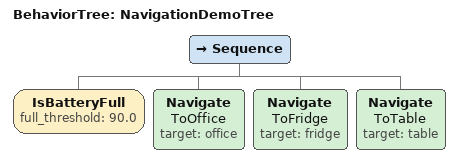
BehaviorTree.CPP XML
<root BTCPP_format="4">

  <BehaviorTree ID="NavigationDemoTree">
    <Sequence>
      <IsBatteryFull full_threshold="90.0"/>
      <Navigate name="ToOffice" target="office"/>
      <Navigate name="ToFridge" target="fridge"/>
      <Navigate name="ToTable" target="table"/>
    </Sequence>
  </BehaviorTree>

</root>
